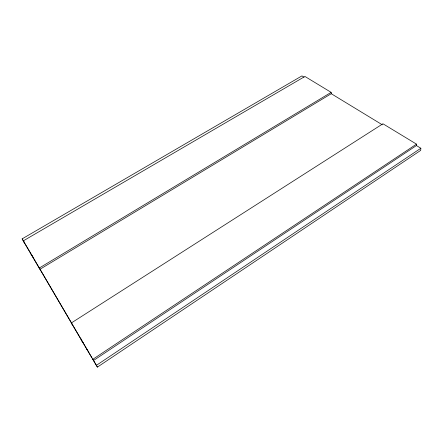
<?xml version="1.0" encoding="UTF-8"?>
<svg xmlns="http://www.w3.org/2000/svg" width="443" height="443" viewBox="0 0 443 443"><rect width="100%" height="100%" fill="white"/><g stroke="black" fill="none" stroke-linecap="round" stroke-linejoin="round"><path stroke-width="0.66" d="M416.431 145.559L416.503 144.136L382.929 123.769L71.306 322.98L97.399 367.114L420.723 150.376L420.85 148.25L416.431 145.559L93.412 360.569M96.258 365.431L420.85 148.25M92.648 359.434L416.503 144.136M331.148 92.36L304.934 76.456L23.252 240.892L39.172 268.087L331.148 92.36L331.253 93.717L382.342 124.815M39.172 268.087L39.959 269.272L331.253 93.717M23.252 240.892L24.033 242.077L22.15 238.86L301.96 75.886L304.042 77.154M80.521 338.291L81.285 339.427M81.673 340.689L83.6 343.552M86.734 348.896L87.869 350.585M71.306 322.98L72.087 324.143L39.959 269.272M31.016 254.155L32.965 257.106M22.15 238.86L30.661 253.174M30.988 253.734L71.478 322.853M72.17 324.043L91.895 357.711M92.581 358.885L97.399 367.114"/></g></svg>
